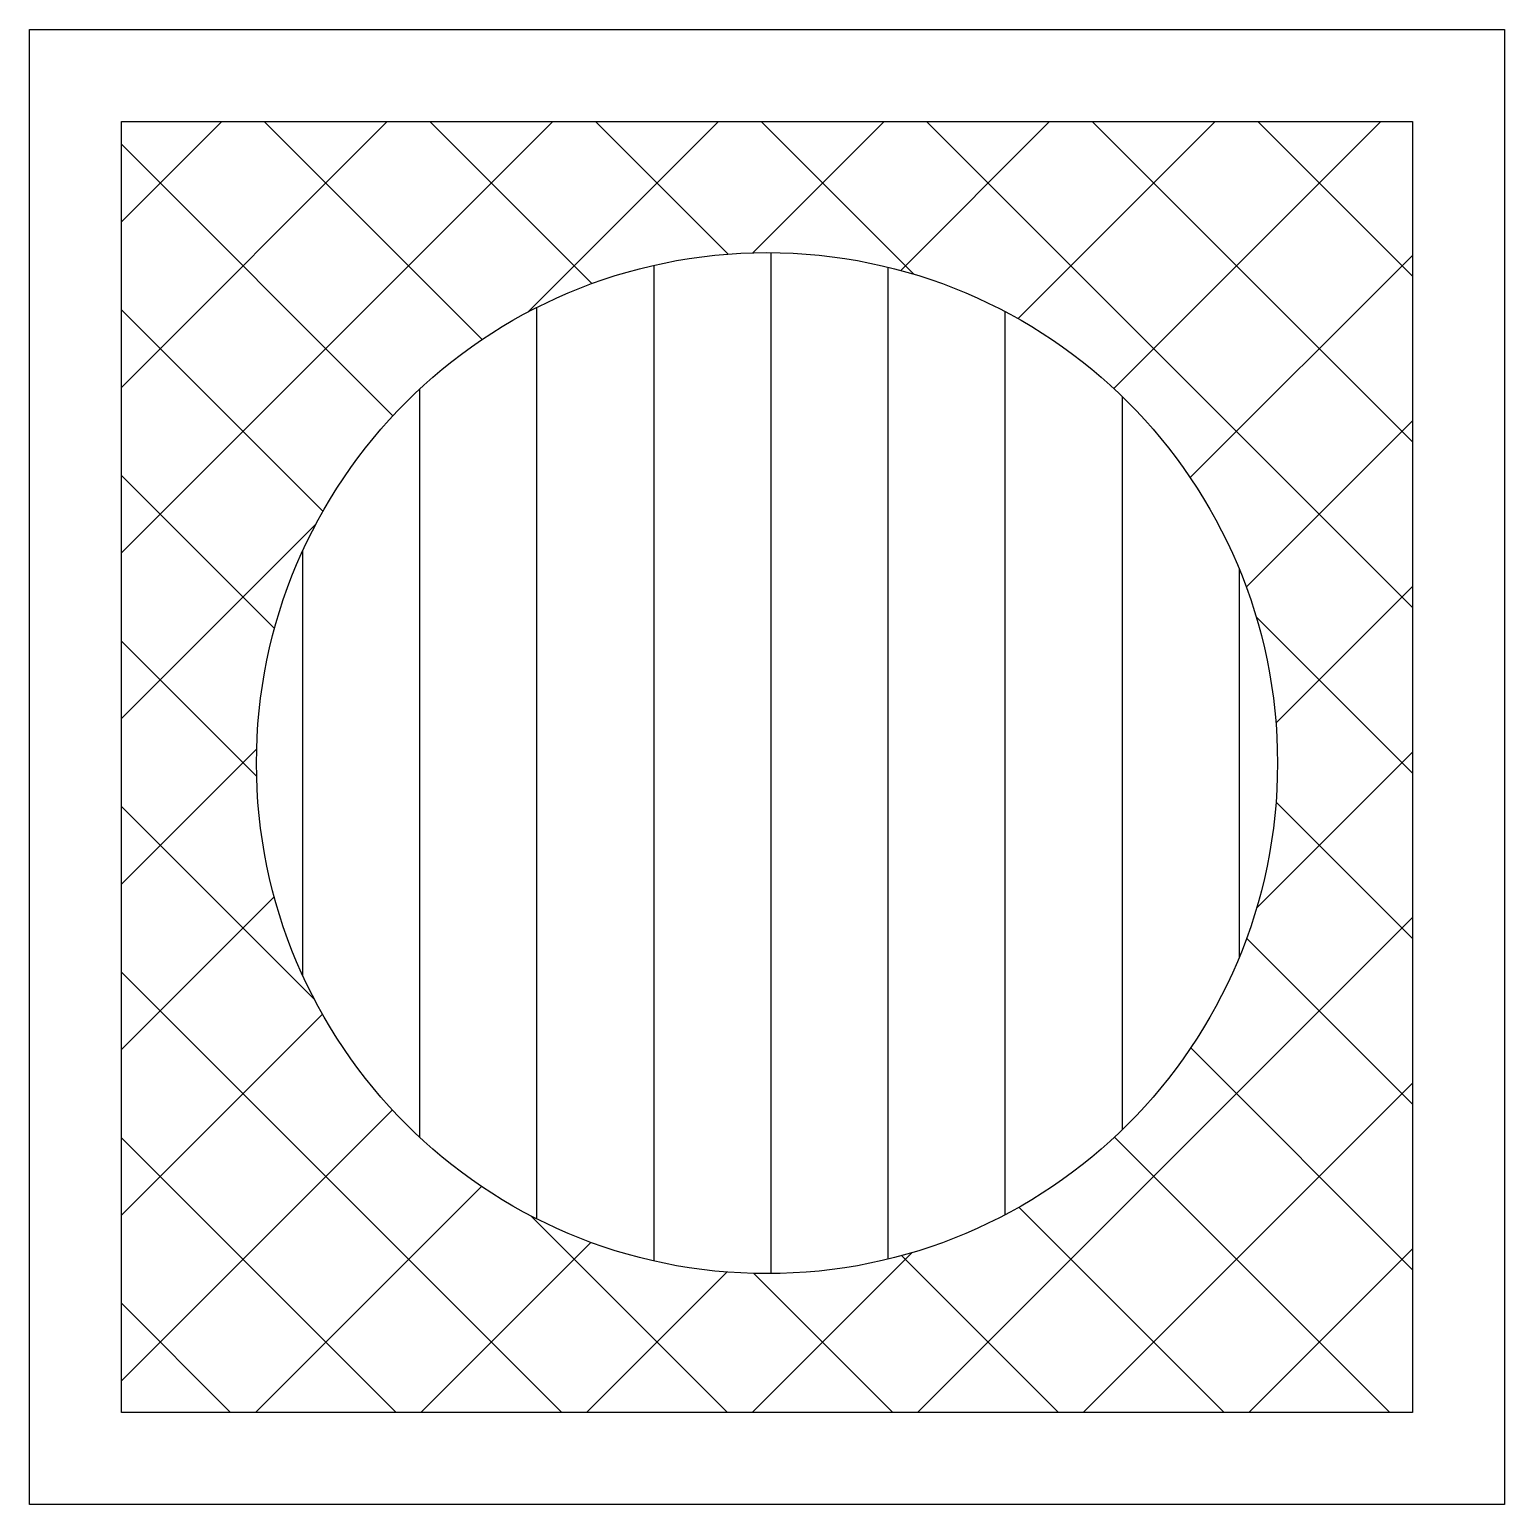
# Model space of a CAD drawing. Header units: millimetres. Extents: x -10150.594 to -10150.194, y -373.761 to -373.361.
import ezdxf

# ---------------------------------------------------------------- set-up
doc = ezdxf.new("R2010")
doc.units = ezdxf.units.MM
doc.layers.add('Tub_esgoto_caixas', color=2, linetype='Continuous')

msp = doc.modelspace()

# ---------------------------------------------------------------- hatches: boundary and pattern name
at = {"layer": 'Tub_esgoto_caixas'}
h = msp.add_hatch(dxfattribs=at)
h.set_pattern_fill('ANSI37', color=1, scale=0.01, style=0)
h.set_pattern_definition([(45, (-13.443464, 2.1289), (-0.0224506403, 0.0224506403), []), (135, (-13.443464, 2.1289), (-0.0224506403, -0.0224506403), [])])
h.paths.add_polyline_path([(-10150.56911, -373.38626), (-10150.56911, -373.73635), (-10150.21901, -373.73635), (-10150.21901, -373.38626)])
h.paths.add_polyline_path([(-10150.25562, -373.56026, -1), (-10150.5325, -373.56026, -1)], flags=16)
h = msp.add_hatch(dxfattribs=at)
h.set_pattern_fill('ANSI31', color=256, scale=0.01, angle=45, style=0)
h.set_pattern_definition([(90, (-13.443464, 2.1289), (-0.03175, 3e-18), [])])
h.paths.add_polyline_path([(-10150.5325, -373.56026, 1), (-10150.25562, -373.56026, 1)])

# ---------------------------------------------------------------- linework, layer by layer
msp.add_lwpolyline([(-10150.59406, -373.3613), (-10150.19406, -373.3613), (-10150.19406, -373.7613), (-10150.59406, -373.7613)], close=True, dxfattribs=at)
at = {"layer": 'Tub_esgoto_caixas', "color": 1}
msp.add_lwpolyline([(-10150.56911, -373.38626), (-10150.21901, -373.38626), (-10150.21901, -373.73635), (-10150.56911, -373.73635)], close=True, dxfattribs=at)
msp.add_circle((-10150.39406, -373.56026), 0.13844, dxfattribs=at)

doc.saveas('drawing.dxf')
